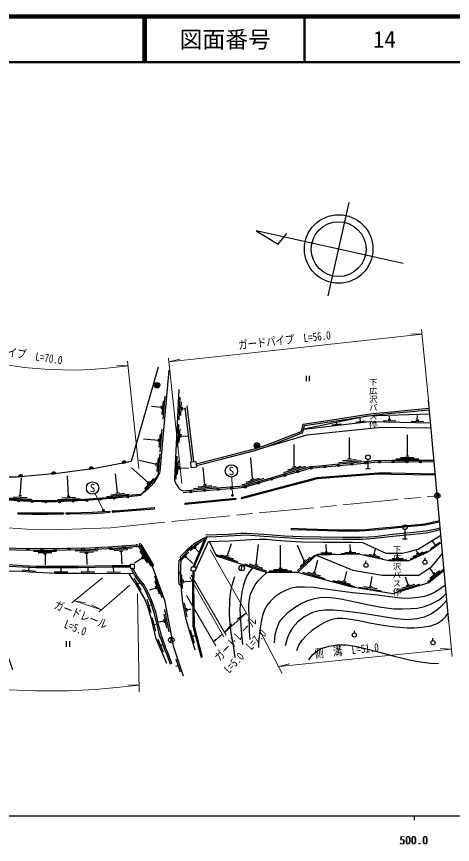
# Model space of a CAD drawing. Units: millimetres at full size, sheet at 1:1000; details may follow other scales. Extents: x 40000 to 680000, y 20000 to 380000.
# Drawn here: x 480906 to 576396, y 198715 to 380000 of the extents above; entities that cross this region are included whole.
import ezdxf
from ezdxf.enums import TextEntityAlignment as Align

# ---------------------------------------------------------------- set-up
doc = ezdxf.new("R2010")
doc.units = ezdxf.units.MM
doc.header["$LTSCALE"] = 1000
doc.header["$PDMODE"] = 32
doc.header["$PDSIZE"] = 500
doc.linetypes.add('CHAIN', pattern=[18.5, 12, -1.5, 3.5, -1.5])
doc.linetypes.add('DASHED', pattern=[7.5, 6, -1.5])
for name, color, linetype, lineweight in [('M-BGD', 7, 'Continuous', 25), ('M-BMK', 2, 'CHAIN', 13), ('M-BMK-OTRS', 5, 'Continuous', 25), ('M-BMK-SRVR', 3, 'Continuous', 25), ('M-STR-HTXT', 7, 'Continuous', 13), ('M-STR-STRC', 7, 'Continuous', 25), ('M-TTL', 2, 'Continuous', 140), ('M-TTL-BAND', 7, 'Continuous', 25), ('M-TTL-LINE', 7, 'Continuous', 50)]:
    doc.layers.add(name, color=color, linetype=linetype, lineweight=lineweight)
for name, color, linetype in [('M-BMK-HTXT', 7, 'Continuous'), ('M-OTRS', 6, 'Continuous'), ('M-TTL-TXT', 7, 'Continuous')]:
    doc.layers.add(name, color=color, linetype=linetype)
doc.styles.add('@ＭＳ ゴシック', font='')
doc.styles.add('ＭＳ ゴシック', font='')
doc.styles.get('@ＭＳ ゴシック').set_extended_font_data('@MS Gothic')
doc.styles.get('ＭＳ ゴシック').set_extended_font_data('MS Gothic')

msp = doc.modelspace()

# ---------------------------------------------------------------- hatches: boundary and pattern name
at = {"layer": 'M-BGD'}
for points in [[(511080, 299268, -0.41421), (511680, 299868, -0.41421), (512280, 299268, -1)], [(532963, 286087, -0.41421), (533563, 286687, -0.41421), (534163, 286087, -1)], [(496803, 280880, -0.82183), (497784, 281023)], [(503980, 282164, -0.82183), (504951, 282361)], [(481314, 279201, -0.82183), (482302, 279286)], [(488553, 279821, -0.82183), (489540, 279906)]]:
    msp.add_hatch(color=256, dxfattribs=at).paths.add_polyline_path(points)
at = {"layer": 'M-STR-HTXT'}
for points in [[(528388, 275330, -1), (528048, 274964, -0.41421), (528035, 275317, -0.41421)], [(499972, 272148, -1), (499802, 271678, -1)]]:
    msp.add_hatch(color=256, dxfattribs=at).paths.add_polyline_path(points)

# ---------------------------------------------------------------- linework, layer by layer
at = {"layer": 'M-BGD'}
for p, q in [((544335, 301327), (544335, 300153)), ((545035, 301327), (545035, 300153)), ((512827, 292897), (513093, 295885)), ((513037, 291875), (513481, 296855)), ((516702, 296678), (516442, 291684)), ((516950, 295663), (516794, 292668)), ((512661, 294418), (510469, 294613)), ((512630, 294069), (512692, 294767)), ((517189, 294499), (517153, 293800)), ((517171, 294150), (517989, 294107)), ((517794, 294299), (519213, 282508)), ((518174, 294791), (519662, 282549)), ((556253, 291317), (556165, 292125)), ((562618, 291757), (562637, 292524)), ((568701, 291611), (568726, 292663)), ((516392, 290732), (516132, 285738)), ((550006, 290594), (552092, 290835)), ((551049, 290715), (551001, 291132)), ((555210, 291197), (557296, 291438)), ((561262, 291519), (563961, 291455)), ((562303, 291764), (562933, 291749)), ((567345, 291374), (570044, 291309)), ((568386, 291619), (569016, 291604)), ((512183, 285673), (512449, 288661)), ((512393, 284650), (512837, 289630)), ((516640, 289717), (516484, 286721)), ((516880, 288553), (516843, 287854)), ((566526, 283773), (566517, 288388)), ((512017, 287194), (508683, 287491)), ((511986, 286845), (512048, 287542)), ((516861, 288204), (518359, 288126)), ((553839, 283190), (553823, 287811)), ((541722, 281417), (541686, 286320)), ((511711, 280379), (511977, 283367)), ((511921, 279356), (512365, 284337)), ((516027, 283724), (515767, 278731)), ((532577, 278749), (532216, 283480)), ((551401, 282374), (556382, 282810)), ((552371, 282760), (555360, 283022)), ((553491, 283159), (554188, 283220)), ((557888, 283001), (557888, 281001)), ((564027, 283169), (569027, 283178)), ((565027, 283471), (568027, 283476)), ((566176, 283773), (566876, 283774)), ((496803, 280880), (497784, 281023)), ((503980, 282164), (504951, 282361)), ((509777, 277929), (506069, 281179)), ((511545, 281900), (507761, 282786)), ((511514, 281551), (511576, 282248)), ((516275, 282710), (516119, 279714)), ((516515, 281546), (516478, 280847)), ((516496, 281197), (518556, 281095)), ((522142, 277460), (521806, 281284)), ((539482, 280154), (544290, 281526)), ((540362, 280717), (543246, 281540)), ((541385, 281321), (542058, 281513)), ((543441, 280972), (543735, 281043)), ((557102, 282572), (559332, 282803)), ((557388, 281001), (558388, 281001)), ((481314, 279201), (482302, 279286)), ((488553, 279821), (489540, 279906)), ((492310, 274968), (492082, 279432)), ((503038, 275752), (502595, 279888)), ((508581, 275653), (511876, 279414)), ((481728, 275073), (481963, 278909)), ((509014, 276603), (510992, 278859)), ((509547, 277666), (510008, 278192)), ((521794, 277430), (522491, 277491)), ((530350, 277463), (535144, 278884)), ((531224, 278035), (534100, 278888)), ((532241, 278650), (532912, 278849)), ((501578, 275294), (504561, 275613)), ((502690, 275715), (503386, 275789)), ((519704, 276643), (524685, 277082)), ((520674, 277030), (523663, 277293)), ((479196, 274627), (484187, 274322)), ((480213, 274866), (483207, 274682)), ((481379, 275095), (482078, 275052)), ((489844, 274241), (494838, 274496)), ((490828, 274591), (493824, 274745)), ((491961, 274950), (492660, 274985)), ((500616, 274889), (505587, 275421)), ((528935, 274465), (517749, 273372)), ((528959, 274216), (517773, 273123)), ((528935, 274465), (528959, 274216)), ((530145, 274635), (530209, 274393)), ((511050, 272490), (511072, 272241)), ((517749, 273372), (517773, 273123)), ((481193, 271351), (481183, 271101)), ((491167, 271324), (491169, 271074)), ((491708, 271328), (491710, 271078)), ((501298, 271694), (501317, 271444)), ((501857, 271737), (501877, 271488)), ((541095, 267882), (541087, 267632)), ((565980, 267665), (565980, 265665)), ((519585, 259503), (522369, 266075)), ((519851, 259491), (522645, 266086)), ((565480, 265665), (566480, 265665)), ((571670, 263528), (573633, 264910)), ((572652, 264219), (571927, 265248)), ((489651, 262856), (484651, 262874)), ((498736, 263043), (493737, 262946)), ((506242, 263593), (501254, 263238)), ((505266, 263223), (502273, 263010)), ((507175, 264005), (507969, 264086)), ((510395, 259699), (507718, 263921)), ((507969, 264086), (510597, 259650)), ((509607, 260383), (508000, 262916)), ((508153, 264448), (510846, 259911)), ((520798, 264564), (518963, 263017)), ((520249, 263787), (519821, 263426)), ((520035, 263607), (520735, 262776)), ((527116, 261984), (527973, 264641)), ((533418, 259949), (533896, 264426)), ((538723, 259196), (538723, 264271)), ((543921, 260831), (542482, 264201)), ((548780, 262807), (548744, 264417)), ((553748, 262920), (554308, 262933)), ((554028, 262927), (553995, 264390)), ((559275, 262241), (559525, 263415)), ((567178, 261253), (570823, 262903)), ((568803, 262515), (568472, 263246)), ((488650, 262559), (485650, 262571)), ((487499, 262264), (486799, 262266)), ((487149, 262265), (487140, 259952)), ((497742, 262724), (494742, 262665)), ((496598, 262401), (495898, 262388)), ((496248, 262395), (496295, 259985)), ((504140, 262842), (503442, 262792)), ((503791, 262817), (503985, 260083)), ((508550, 261489), (506728, 260333)), ((508737, 261193), (508363, 261784)), ((518623, 262737), (516979, 260988)), ((518168, 261902), (517784, 261494)), ((517976, 261698), (519534, 260234)), ((524552, 262182), (529310, 260645)), ((525596, 262160), (528451, 261238)), ((526782, 262092), (527449, 261877)), ((542481, 258701), (546171, 262075)), ((543016, 259597), (545231, 261621)), ((543663, 260595), (544180, 261067)), ((546792, 262282), (550791, 262373)), ((547586, 262540), (549985, 262595)), ((548500, 262801), (549060, 262814)), ((552039, 262401), (556038, 262492)), ((552834, 262659), (555233, 262714)), ((557219, 262188), (561131, 261356)), ((558051, 262256), (560399, 261757)), ((559001, 262300), (559549, 262183)), ((562384, 261067), (566384, 261084)), ((563183, 261311), (565583, 261320)), ((564102, 261554), (564662, 261557)), ((564382, 261556), (564378, 262491)), ((567808, 261802), (569995, 262791)), ((568548, 262400), (569058, 262631)), ((570389, 260963), (570389, 261471)), ((483618, 258709), (483669, 259307)), ((496561, 258385), (496568, 259242)), ((502186, 258376), (502174, 259294)), ((530190, 258629), (530244, 259827)), ((530855, 260146), (535613, 258610)), ((531898, 260125), (534753, 259203)), ((533085, 260057), (533751, 259841)), ((546151, 258221), (546912, 260993)), ((557449, 260308), (557449, 260816)), ((482124, 258836), (485113, 258583)), ((489159, 258395), (492159, 258395)), ((490659, 258395), (490659, 259211)), ((495061, 258397), (498061, 258373)), ((500686, 258356), (503686, 258396)), ((512811, 252694), (511207, 257430)), ((517031, 257762), (517218, 254768)), ((536223, 258596), (541223, 258596)), ((537223, 258896), (540223, 258896)), ((538373, 259196), (539073, 259196)), ((543581, 258305), (548403, 256981)), ((544625, 258330), (547518, 257535)), ((545813, 258314), (546488, 258129)), ((552727, 256415), (553294, 258478)), ((570944, 256193), (574441, 259025)), ((572315, 258075), (571406, 259197)), ((571455, 256992), (573553, 258692)), ((572070, 257877), (572560, 258273)), ((506603, 256994), (508131, 254412)), ((507367, 255703), (507766, 255939)), ((512206, 253545), (511244, 256386)), ((517402, 256633), (517446, 255935)), ((517424, 256284), (519149, 256391)), ((550157, 256498), (554979, 255174)), ((551201, 256523), (554094, 255728)), ((552389, 256507), (553064, 256322)), ((558480, 255271), (558822, 257381)), ((564454, 254242), (569229, 255722)), ((565320, 254824), (568185, 255713)), ((566664, 255555), (566145, 257230)), ((566330, 255451), (566998, 255659)), ((511441, 254869), (510020, 254388)), ((511553, 254538), (511328, 255201)), ((555916, 255079), (560852, 254278)), ((556951, 255215), (559913, 254734)), ((558135, 255327), (558826, 255215)), ((509413, 252406), (510288, 249536)), ((509850, 250971), (510235, 251088)), ((517626, 251524), (518187, 248577)), ((518136, 250451), (518267, 249763)), ((518201, 250107), (519097, 250278)), ((513837, 246176), (513274, 249123)), ((514319, 245250), (513381, 250162)), ((510638, 248314), (511373, 245406)), ((511006, 246860), (511386, 246949)), ((513261, 247593), (511998, 247352)), ((513326, 247250), (513195, 247937)), ((518956, 245714), (519832, 242844)), ((554903, 245016), (554903, 245524)), ((491775, 243192), (491775, 242019)), ((492475, 243192), (492475, 242019)), ((511844, 243645), (513049, 240898)), ((514813, 242876), (514813, 244076)), ((519394, 244279), (519968, 244454)), ((572128, 243360), (572128, 243868)), ((512446, 242271), (512928, 242483)), ((516358, 237862), (515789, 237673)), ((516831, 236438), (515885, 239285))]:
    msp.add_line(p, q, dxfattribs=at)
for points in [[(511907, 303261), (505997, 282573), (501496, 281661), (498058, 281063), (494192, 280499), (490480, 279986), (480948, 279170), (475428, 279170), (473049, 279223), (470934, 279390), (464145, 280219), (461302, 280647), (457694, 281316), (452900, 282492), (448835, 283635), (444221, 285233), (439263, 287217), (437506, 288013)], [(514294, 302605), (512323, 280488), (512196, 280010), (511857, 279274), (511427, 278636), (510964, 277917), (510376, 277247), (509715, 276594), (509062, 276024), (508206, 275348)], [(516487, 298322), (515475, 278885), (515475, 278476), (515674, 278014), (515863, 277605), (516138, 277181), (516477, 276753), (516776, 276430), (517036, 276257), (517366, 276139)], [(520263, 282075), (525748, 283447), (533003, 285321), (535708, 286218), (540768, 288166), (543336, 289156), (543690, 290743), (549941, 291658), (557952, 292937), (559676, 293134), (563028, 293471), (567379, 293900), (571295, 294259)], [(520296, 281722), (525834, 283108), (533102, 284985), (535826, 285889), (540894, 287840), (543637, 288897), (543979, 290432), (549994, 291312), (557999, 292590), (559713, 292786), (563063, 293123), (567412, 293551), (571327, 293910)], [(571420, 292901), (557618, 292529), (543808, 289664), (558138, 291324), (571594, 291002)], [(571695, 289901), (560811, 290002), (555101, 289406), (544511, 288349), (533539, 285130)], [(508235, 275121), (505357, 274865), (502574, 274567), (499734, 274343), (495845, 274019), (489758, 273707), (486321, 273761), (482369, 273903), (479101, 274103), (475297, 274529), (471199, 275060), (466349, 276023), (463415, 276677), (460191, 277530), (456554, 278600), (452323, 280047), (448906, 281347), (446245, 282442), (441087, 284951)], [(421916, 284118), (424866, 282018), (428993, 279428), (432386, 277519), (436697, 275232), (441598, 272784), (445524, 271028), (448669, 269706), (452249, 268362), (456360, 267088), (460178, 266067), (463263, 265276), (466733, 264570), (470077, 263913), (472685, 263654), (475894, 263406), (480780, 263254), (486145, 263156), (491839, 263209), (496920, 263308), (501001, 263521), (505005, 263806), (507175, 264005)], [(422119, 284403), (425060, 282309), (429172, 279729), (432554, 277826), (436857, 275543), (441748, 273101), (445663, 271349), (448799, 270031), (452362, 268693), (456457, 267424), (460267, 266406), (463341, 265617), (466802, 264913), (470128, 264259), (472715, 264003), (475913, 263755), (480789, 263604), (486147, 263506), (491834, 263559), (496908, 263658), (500980, 263870), (504977, 264155), (507143, 264354)], [(559332, 282803), (562954, 282859), (566910, 282875), (572338, 282883)], [(517397, 275791), (520468, 276058), (523239, 276302), (525750, 276523), (528789, 276757), (530790, 276916), (538230, 279121), (543537, 280635), (543834, 280708), (545118, 281086), (545392, 281142), (547355, 281292), (550823, 281626), (553951, 281945), (557133, 282223), (559337, 282453), (562957, 282509), (566911, 282525), (572370, 282533)], [(543735, 281043), (545033, 281426), (545343, 281489), (547324, 281640), (550788, 281974), (553918, 282293), (557102, 282572)], [(517366, 276139), (520438, 276407), (525721, 276872), (528762, 277106), (530726, 277262), (538133, 279457), (543441, 280972)], [(572618, 279823), (562949, 280000), (560160, 280040), (554271, 279600), (546705, 279013), (530145, 274635)], [(572641, 279573), (562945, 279750), (560167, 279790), (554290, 279351), (546747, 278765), (530209, 274393)], [(508206, 275348), (505326, 275092), (502544, 274794), (499708, 274570), (495824, 274246), (489755, 273936), (486333, 273989), (482388, 274131), (479134, 274330)], [(501857, 271737), (502542, 271790), (507127, 272149), (511050, 272490)], [(501877, 271488), (502562, 271541), (507148, 271900), (511072, 272241)], [(481183, 271101), (481317, 271095), (484414, 271051), (487604, 271051), (491169, 271074)], [(481193, 271351), (481324, 271345), (484416, 271301), (487603, 271301), (491167, 271324)], [(491708, 271328), (492559, 271333), (497449, 271442), (499914, 271586), (501298, 271694)], [(491710, 271078), (492563, 271083), (497459, 271192), (499931, 271337), (501317, 271444)], [(573582, 269315), (570409, 268593), (564412, 268013), (560292, 267617), (557339, 267380), (555965, 267314), (551258, 267314), (544475, 267527), (541087, 267632)], [(573559, 269566), (570369, 268840), (564388, 268262), (560270, 267866), (557323, 267629), (555959, 267564), (551262, 267564), (544483, 267776), (541095, 267882)], [(522369, 266075), (524774, 266168), (527292, 266282), (530072, 266441), (531260, 266510), (535112, 266226), (539594, 265917), (543244, 265723), (547528, 265643), (552409, 265598), (556628, 265598), (559328, 265780), (563343, 266226), (567878, 266674), (570658, 266971), (572674, 267395), (573734, 267650)], [(521878, 265731), (519725, 264496), (518175, 263190), (517335, 262301), (516782, 261712)], [(522077, 265384), (519955, 264167), (518450, 262899), (517626, 262027), (517095, 261461), (516918, 261202), (516882, 260836), (516790, 259580), (516795, 256728), (516937, 254445), (517292, 251671), (517931, 248318), (518992, 244567), (519987, 241308)], [(520140, 258807), (522929, 265025), (527556, 265182), (532193, 265478), (534130, 265569), (535679, 265557), (536898, 265448), (539741, 265206), (543304, 264972), (547972, 264894), (551657, 264894), (554502, 264882), (556683, 264864), (561789, 262493), (562978, 262496), (564452, 262490), (565381, 262509), (566702, 262790), (568886, 263353), (573845, 266443)], [(574552, 258729), (571211, 256022), (563315, 253575), (554409, 255019), (542482, 258296), (535608, 258296), (524682, 261824), (523142, 265032)], [(573990, 264867), (570827, 262641), (566859, 260846), (562459, 260828), (555792, 262247), (546575, 262037), (542482, 258296)], [(546575, 262037), (554573, 258806), (561003, 257652), (569038, 257689), (571884, 259573), (574217, 262391)], [(505903, 259729), (501824, 259697), (494385, 259583), (489813, 259566), (485119, 259584), (482203, 259746), (479076, 259910), (471147, 257393)], [(505907, 259429), (501827, 259397), (494388, 259283), (489813, 259266), (485110, 259285), (482187, 259447), (479115, 259607), (471237, 257107)], [(510597, 259650), (513300, 252184), (514693, 244892), (515230, 242207), (517412, 235645)], [(516484, 260870), (516390, 259594), (516395, 256715), (516454, 255765)], [(532582, 259273), (532025, 258568), (531377, 257516), (530906, 256421), (530616, 255473), (530283, 253996), (530076, 252776), (529856, 251114), (529830, 250223), (529895, 248845), (530136, 245629), (530424, 242461)], [(480077, 236949), (477839, 243281), (478425, 244744), (474825, 255228), (479175, 258656), (482080, 258539), (483865, 258387), (489470, 258095), (495313, 258095), (500437, 258053), (506485, 258133)], [(505395, 258119), (505937, 257347), (506610, 256291), (507109, 255550), (507767, 254439), (508955, 252486), (509403, 251410), (509724, 250357), (510024, 249390), (510371, 248148), (510861, 246211), (511370, 244058), (513760, 238389)], [(506108, 259035), (506163, 258744), (506485, 258133), (506932, 257346), (507645, 256399), (508543, 255262), (508883, 254729), (509546, 253350), (510239, 251761), (510989, 249525), (511618, 246833), (511848, 245826), (512176, 244553), (512486, 243734), (512805, 242829), (513239, 241604), (513872, 240102), (514550, 238185)], [(506463, 259039), (506497, 258861), (506792, 258301), (507225, 257538), (507922, 256613), (508829, 255465), (509190, 254899), (509864, 253496), (510566, 251887), (511326, 249621), (511959, 246912), (512189, 245909), (512510, 244659), (512815, 243854), (513135, 242946), (513566, 241731), (514199, 240229), (514880, 238301)], [(519488, 258608), (519452, 255704), (519551, 246492), (521316, 239674)], [(519738, 258596), (519702, 255704), (519800, 246525), (521558, 239736)], [(532047, 243563), (531932, 245308), (531843, 249131), (531811, 250129), (531811, 251262), (531942, 252324), (532173, 253531), (532579, 254488), (533158, 255569), (533857, 256466), (534627, 257223), (535725, 258296)], [(528761, 239628), (528470, 241750), (528223, 243426), (527948, 245022), (527764, 246356), (527589, 248909), (527546, 249849), (527592, 251469), (527595, 252431), (527819, 254075), (528036, 255290), (528335, 256243), (528758, 257380)], [(574848, 255504), (573598, 254646), (572286, 253819), (571184, 253322), (570245, 253040), (568850, 252759), (567550, 252619), (565846, 252575), (563763, 252791), (559371, 253346), (554513, 253843), (545885, 254972), (543999, 255086), (542247, 255048), (541041, 254799), (539952, 254417), (538824, 253793), (537504, 252899), (536453, 251906), (535839, 251126), (535247, 250120), (534801, 248873), (534583, 247856), (534379, 246678), (534175, 245455), (534029, 244261), (533927, 242835), (533927, 241852)], [(537377, 242872), (537593, 244680), (537893, 245982), (538543, 247439), (539231, 248354), (540352, 249513), (541767, 250595), (543106, 251376), (544495, 252044), (546190, 252598), (547773, 252836), (549716, 252785), (551961, 252498), (557400, 251297), (560331, 250757), (561962, 250502), (563557, 250330), (565361, 250311), (567274, 250349), (568721, 250489), (570294, 250808), (571776, 251382), (573324, 252222), (574343, 252992), (575017, 253658)], [(575150, 252210), (573912, 250823), (572887, 249912), (571660, 249128), (570230, 248496), (568570, 248089), (566621, 247912), (564077, 248102), (561314, 248583), (556768, 249305), (552753, 249761), (550311, 250014), (548473, 250026), (547210, 249902), (545727, 249525), (543934, 248588), (542504, 247489), (541403, 246255), (540692, 245042), (540195, 243819), (539757, 242200)], [(542297, 241186), (542759, 242362), (543430, 243358), (544417, 244471), (545678, 245625), (547032, 246605), (548559, 247479), (550077, 248042), (551225, 248240), (552339, 248278), (553617, 248126), (555960, 247720), (557833, 247290), (559912, 246935), (561684, 246638), (563907, 246372), (566502, 246157), (567941, 246157), (569706, 246283), (571651, 246619), (573081, 247131), (574209, 247873), (574880, 248562), (575418, 249282)], [(544912, 239148), (545730, 240205), (546586, 240985), (547656, 241651), (549380, 242142), (551143, 242431), (553182, 242431), (555464, 242043), (557578, 241515), (560385, 240785), (563650, 239965), (567263, 239097), (569847, 238656), (571571, 238392), (573334, 238316)]]:
    msp.add_lwpolyline(points, dxfattribs=at)
for points in [[(519052, 282493), (520215, 282600), (520333, 281315), (519170, 281207)], [(505899, 260072), (506684, 260081), (506696, 259042), (505911, 259033)], [(519231, 259520), (520171, 259476), (520129, 258578), (519190, 258622)]]:
    msp.add_lwpolyline(points, close=True, dxfattribs=at)
at = {"layer": 'M-BGD', "linetype": 'DASHED'}
msp.add_lwpolyline([(522354, 266475), (524757, 266568), (527271, 266681), (530049, 266841), (531264, 266911), (535140, 266625), (539618, 266316), (543258, 266123), (547534, 266043), (552410, 265998), (556614, 265998), (559293, 266179), (563301, 266624), (567837, 267072), (570595, 267367), (572586, 267786), (573698, 268052)], dxfattribs=at)
at = {"layer": 'M-BGD'}
for centre, radius in [((511680, 299268), 600), ((533563, 286087), 600), ((557888, 283501), 500), ((545432, 281145), 225), ((548422, 281395), 225), ((551408, 281686), 225), ((554393, 281984), 225), ((557381, 282249), 225), ((560370, 282469), 225), ((563370, 282510), 225), ((566370, 282523), 225), ((569370, 282528), 225), ((539656, 279528), 225), ((542541, 280351), 225), ((533900, 277837), 225), ((536776, 278690), 225), ((519074, 275937), 225), ((522063, 276198), 225), ((525051, 276461), 225), ((528042, 276700), 225), ((531023, 276985), 225), ((481319, 273968), 225), ((484316, 273833), 225), ((487315, 273745), 225), ((490314, 273736), 225), ((493310, 273889), 225), ((496305, 274057), 225), ((499294, 274307), 225), ((502285, 274544), 225), ((505269, 274856), 225), ((565980, 268165), 500), ((483458, 263330), 225), ((486458, 263283), 225), ((489457, 263312), 225), ((492457, 263346), 225), ((495457, 263404), 225), ((498454, 263513), 225), ((501450, 263678), 225), ((504442, 263891), 225), ((519092, 263669), 225), ((509411, 261889), 225), ((530217, 259228), 600), ((557449, 259858), 450), ((570389, 260513), 450), ((516618, 258154), 225), ((554903, 244566), 450), ((514813, 243476), 600), ((572128, 242910), 450)]:
    msp.add_circle(centre, radius, dxfattribs=at)
for centre, radius, start, end in [((497308, 280855), 505, 19.47223, 177.13042), ((504485, 282167), 505, 22.62158, 180.27977), ((481816, 279146), 505, 16.06672, 173.72491), ((489055, 279766), 505, 16.06672, 173.72491), ((521989, 265536), 225, 302.37867, 119.83877), ((507164, 264130), 225, 275.245, 95.245), ((507963, 264328), 225, 32.37867, 212.37867), ((516708, 260853), 225, 351.63544, 175.81772), ((516946, 261558), 225, 136.78645, 316.78645), ((510652, 259797), 225, 210.68597, 30.68597), ((516679, 255779), 225, 183.56056, 3.56056)]:
    msp.add_arc(centre, radius, start, end, dxfattribs=at)
at = {"layer": 'M-BMK'}
msp.add_lwpolyline([(396559, 321168), (399010, 316945), (403363, 310426), (408178, 304229), (413960, 297759), (420491, 291814), (428515, 285549), (437429, 280129), (445290, 276279), (454865, 272560), (463858, 270159), (470331, 268881), (474374, 268330), (483246, 267750), (491061, 267656), (501462, 268051), (515653, 269507), (573054, 275077)], dxfattribs=at)
at = {"layer": 'M-BMK-OTRS'}
msp.add_line((575583, 247491), (571137, 295987), dxfattribs=at)
at = {"layer": 'M-BMK-SRVR'}
for p, q in [((549167, 318821), (553754, 339314)), ((565611, 325900), (533379, 333115)), ((533379, 333115), (538226, 330179)), ((538226, 330179), (540126, 332502))]:
    msp.add_line(p, q, dxfattribs=at)
for centre, radius in [((551470, 329109), 7500), ((551461, 329067), 6000), ((573054, 275077), 600)]:
    msp.add_circle(centre, radius, dxfattribs=at)
at = {"layer": 'M-OTRS'}
msp.add_point((573054, 275077), dxfattribs=at)
at = {"layer": 'M-STR-HTXT'}
for p, q in [((569748, 310416), (567294, 310491)), ((569649, 311439), (571137, 295987)), ((514218, 305189), (517122, 277716)), ((514299, 304415), (516681, 305010)), ((505327, 303510), (502873, 303595)), ((505224, 304505), (507663, 281015)), ((528218, 275147), (528033, 279153)), ((499887, 271913), (498140, 275544)), ((523359, 263179), (531530, 248941)), ((526820, 244521), (519127, 257715)), ((499698, 257129), (492990, 251612)), ((518838, 257211), (526315, 244185)), ((505740, 255465), (498984, 249662)), ((493570, 252089), (499510, 250114)), ((493570, 252089), (495984, 251646)), ((507786, 232160), (507405, 253562)), ((518165, 253197), (524585, 242230)), ((499510, 250114), (497311, 251205)), ((526454, 245149), (531269, 249396)), ((531269, 249396), (529220, 248044)), ((526454, 245149), (528051, 247013)), ((576354, 239892), (575583, 247491)), ((524081, 243092), (525992, 244747)), ((525992, 244747), (525398, 244362)), ((539125, 236172), (534175, 245455)), ((524081, 243092), (524597, 243682)), ((538329, 237665), (576190, 241509)), ((576190, 241509), (573737, 241604)), ((538294, 237662), (540678, 238247)), ((507760, 233623), (505306, 233691))]:
    msp.add_line(p, q, dxfattribs=at)
for points in [[(505327, 303510), (500747, 303028), (497241, 302718), (493992, 302574), (488025, 302695), (482549, 303162), (477858, 303891), (472551, 305076), (466367, 306922), (460238, 309386), (456307, 311258)], [(569748, 310416), (530489, 306121), (514299, 304415)], [(402237, 261230), (406490, 257980), (411565, 254600), (417215, 251141), (423752, 247618), (430995, 244237), (437407, 241625), (442668, 239745), (450784, 237253), (457179, 235634), (463077, 234394), (469000, 233533), (473646, 233011), (479035, 232593), (485025, 232358), (492293, 232370), (498114, 232631), (505095, 233324), (507760, 233623)]]:
    msp.add_lwpolyline(points, dxfattribs=at)
for centre in [(528218, 275147), (499887, 271913)]:
    msp.add_circle(centre, 250, dxfattribs=at)
at = {"layer": 'M-STR-STRC'}
for centre in [(527970, 280501), (497555, 276761)]:
    msp.add_circle(centre, 1350, dxfattribs=at)
at = {"layer": 'M-TTL'}
msp.add_line((680000, 380000), (40000, 380000), dxfattribs=at)
at = {"layer": 'M-TTL-BAND'}
for p, q in [((40000, 205000), (579000, 205000)), ((568000, 205000), (568000, 204000))]:
    msp.add_line(p, q, dxfattribs=at)
at = {"layer": 'M-TTL-LINE'}
for p, q in [((508747, 380000), (508747, 370000)), ((509247, 380000), (509247, 370000)), ((543997, 380000), (543997, 370000)), ((40000, 370000), (680000, 370000))]:
    msp.add_line(p, q, dxfattribs=at)

# ---------------------------------------------------------------- texts
at = {"layer": 'M-BMK-HTXT', "style": '@ＭＳ ゴシック'}
for p in [(559006, 300846), (564210, 264218)]:
    msp.add_text('下広沢バス停', height=1320, rotation=270, dxfattribs=at).set_placement(p, align=Align.MIDDLE_LEFT)
at = {"layer": 'M-STR-HTXT', "style": 'ＭＳ ゴシック', "width": 0.8}
for s, rotation, p in [('ガードパイプ\u3000L=56.0', 6.243, (539757, 307683)), ('ガードパイプ\u3000L=70.0', 351.168, (480676, 304835)), ('ガードレール', 338.108, (494450, 247668)), ('L=5.0', 338.108, (493261, 244789)), ('ガードレール', 46.311, (530009, 242733)), ('L=5.0\u3000L=7.0', 46.311, (532003, 240036)), ('側\u3000溝\u3000L=51.0', 5.797, (553341, 239737))]:
    msp.add_text(s, height=1833, rotation=rotation, dxfattribs=at).set_placement(p, align=Align.BOTTOM_CENTER)
at = {"layer": 'M-STR-STRC', "style": 'ＭＳ ゴシック'}
for p in [(527970, 280501), (497555, 276761)]:
    msp.add_text('S', height=1833, dxfattribs=at).set_placement(p, align=Align.MIDDLE_CENTER)
at = {"layer": 'M-TTL-BAND', "style": 'ＭＳ ゴシック'}
for p in [(567844, 198195), (568000, 198195)]:
    msp.add_text('500.0', height=1833, dxfattribs=at).set_placement(p, align=Align.BOTTOM_CENTER)
at = {"layer": 'M-TTL-TXT', "style": 'ＭＳ ゴシック'}
for s, p in [('図面番号', (526622, 375000)), ('14', (561497, 375000))]:
    msp.add_text(s, height=3666, dxfattribs=at).set_placement(p, align=Align.MIDDLE_CENTER)

doc.saveas('drawing.dxf')
